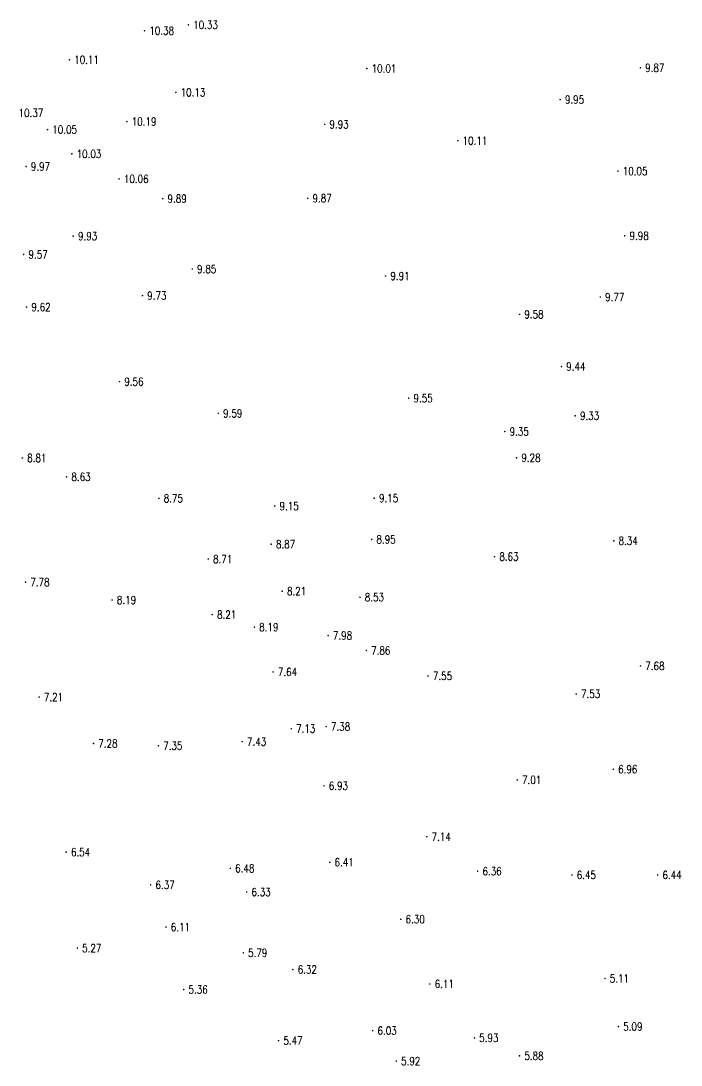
# Model space of a CAD drawing. Extents: x 476861 to 479475, y 2367369 to 2370541.
# Drawn here: x 478072.3 to 478154.8, y 2367836.2 to 2367966.6 of the extents above; entities that cross this region are included whole.
import ezdxf
from ezdxf.enums import TextEntityAlignment as Align

# ---------------------------------------------------------------- set-up
doc = ezdxf.new("R2010")
doc.units = 0
doc.header["$LTSCALE"] = 0.5
doc.layers.get('0').update_dxf_attribs({"linetype": 'CONTINUOUS'})
doc.layers.add('GCD', color=1, linetype='CONTINUOUS')
doc.styles.add('HZ', font='rs.shx', dxfattribs={"width": 0.8, "bigfont": 'hztxt.shx'})

# ---------------------------------------------------------------- blocks, each defined once
blk = doc.blocks.new('GC200')
at = {"linetype": 'Continuous', "const_width": 0.2, "flags": 128}
blk.add_lwpolyline([(-0.1, 0, 1), (0.1, 0, 1)], format="xyb", close=True, dxfattribs=at)

msp = doc.modelspace()

# ---------------------------------------------------------------- block references
at = {"layer": 'GCD', "linetype": 'Continuous'}
ref = msp.add_blockref('GC200', (478093.245, 2367966.128, 10.33), dxfattribs=dict(at, xscale=0.5, yscale=0.5, zscale=0.5))
ref.add_attrib('height', '10.33', dxfattribs={"linetype": 'Continuous', "height": 1, "style": 'HZ', "width": 0.8}).set_placement((478093.845, 2367966.128, 10.33), align=Align.MIDDLE_LEFT)
ref = msp.add_blockref('GC200', (478087.77, 2367965.401, 10.375), dxfattribs=dict(at, xscale=0.5, yscale=0.5, zscale=0.5))
ref.add_attrib('height', '10.38', dxfattribs={"linetype": 'Continuous', "height": 1, "style": 'HZ', "width": 0.8}).set_placement((478088.37, 2367965.401, 10.375), align=Align.MIDDLE_LEFT)
ref = msp.add_blockref('GC200', (478078.387, 2367961.77, 10.11), dxfattribs=dict(at, xscale=0.5, yscale=0.5, zscale=0.5))
ref.add_attrib('height', '10.11', dxfattribs={"linetype": 'Continuous', "height": 1, "style": 'HZ', "width": 0.8}).set_placement((478078.987, 2367961.77, 10.11), align=Align.MIDDLE_LEFT)
ref = msp.add_blockref('GC200', (478115.532, 2367960.681, 10.01), dxfattribs=dict(at, xscale=0.5, yscale=0.5, zscale=0.5))
ref.add_attrib('height', '10.01', dxfattribs={"linetype": 'Continuous', "height": 1, "style": 'HZ', "width": 0.8}).set_placement((478116.132, 2367960.681, 10.01), align=Align.MIDDLE_LEFT)
ref = msp.add_blockref('GC200', (478149.691, 2367960.765, 9.87), dxfattribs=dict(at, xscale=0.5, yscale=0.5, zscale=0.5))
ref.add_attrib('height', '9.87', dxfattribs={"linetype": 'Continuous', "height": 1, "style": 'HZ', "width": 0.8}).set_placement((478150.291, 2367960.765, 9.87), align=Align.MIDDLE_LEFT)
ref = msp.add_blockref('GC200', (478091.68, 2367957.696, 10.134), dxfattribs=dict(at, xscale=0.5, yscale=0.5, zscale=0.5))
ref.add_attrib('height', '10.13', dxfattribs={"linetype": 'Continuous', "height": 1, "style": 'HZ', "width": 0.8}).set_placement((478092.28, 2367957.696, 10.134), align=Align.MIDDLE_LEFT)
ref = msp.add_blockref('GC200', (478139.665, 2367956.793, 9.95), dxfattribs=dict(at, xscale=0.5, yscale=0.5, zscale=0.5))
ref.add_attrib('height', '9.95', dxfattribs={"linetype": 'Continuous', "height": 1, "style": 'HZ', "width": 0.8}).set_placement((478140.265, 2367956.793, 9.95), align=Align.MIDDLE_LEFT)
ref = msp.add_blockref('GC200', (478071.437, 2367955.129, 10.365), dxfattribs=dict(at, xscale=0.5, yscale=0.5, zscale=0.5))
ref.add_attrib('height', '10.37', dxfattribs={"linetype": 'Continuous', "height": 1, "style": 'HZ', "width": 0.8}).set_placement((478072.037, 2367955.129, 10.365), align=Align.MIDDLE_LEFT)
ref = msp.add_blockref('GC200', (478085.566, 2367954.042, 10.191), dxfattribs=dict(at, xscale=0.5, yscale=0.5, zscale=0.5))
ref.add_attrib('height', '10.19', dxfattribs={"linetype": 'Continuous', "height": 1, "style": 'HZ', "width": 0.8}).set_placement((478086.166, 2367954.042, 10.191), align=Align.MIDDLE_LEFT)
ref = msp.add_blockref('GC200', (478075.651, 2367953.049, 10.053), dxfattribs=dict(at, xscale=0.5, yscale=0.5, zscale=0.5))
ref.add_attrib('height', '10.05', dxfattribs={"linetype": 'Continuous', "height": 1, "style": 'HZ', "width": 0.8}).set_placement((478076.251, 2367953.049, 10.053), align=Align.MIDDLE_LEFT)
ref = msp.add_blockref('GC200', (478110.263, 2367953.698, 9.93), dxfattribs=dict(at, xscale=0.5, yscale=0.5, zscale=0.5))
ref.add_attrib('height', '9.93', dxfattribs={"linetype": 'Continuous', "height": 1, "style": 'HZ', "width": 0.8}).set_placement((478110.863, 2367953.698, 9.93), align=Align.MIDDLE_LEFT)
ref = msp.add_blockref('GC200', (478126.888, 2367951.66, 10.105), dxfattribs=dict(at, xscale=0.5, yscale=0.5, zscale=0.5))
ref.add_attrib('height', '10.11', dxfattribs={"linetype": 'Continuous', "height": 1, "style": 'HZ', "width": 0.8}).set_placement((478127.488, 2367951.66, 10.105), align=Align.MIDDLE_LEFT)
ref = msp.add_blockref('GC200', (478078.691, 2367950.011, 10.032), dxfattribs=dict(at, xscale=0.5, yscale=0.5, zscale=0.5))
ref.add_attrib('height', '10.03', dxfattribs={"linetype": 'Continuous', "height": 1, "style": 'HZ', "width": 0.8}).set_placement((478079.291, 2367950.011, 10.032), align=Align.MIDDLE_LEFT)
ref = msp.add_blockref('GC200', (478072.973, 2367948.434, 9.967), dxfattribs=dict(at, xscale=0.5, yscale=0.5, zscale=0.5))
ref.add_attrib('height', '9.97', dxfattribs={"linetype": 'Continuous', "height": 1, "style": 'HZ', "width": 0.8}).set_placement((478073.573, 2367948.434, 9.967), align=Align.MIDDLE_LEFT)
ref = msp.add_blockref('GC200', (478146.889, 2367947.859, 10.05), dxfattribs=dict(at, xscale=0.5, yscale=0.5, zscale=0.5))
ref.add_attrib('height', '10.05', dxfattribs={"linetype": 'Continuous', "height": 1, "style": 'HZ', "width": 0.8}).set_placement((478147.489, 2367947.859, 10.05), align=Align.MIDDLE_LEFT)
ref = msp.add_blockref('GC200', (478084.587, 2367946.878, 10.059), dxfattribs=dict(at, xscale=0.5, yscale=0.5, zscale=0.5))
ref.add_attrib('height', '10.06', dxfattribs={"linetype": 'Continuous', "height": 1, "style": 'HZ', "width": 0.8}).set_placement((478085.187, 2367946.878, 10.059), align=Align.MIDDLE_LEFT)
ref = msp.add_blockref('GC200', (478090.041, 2367944.42, 9.89), dxfattribs=dict(at, xscale=0.5, yscale=0.5, zscale=0.5))
ref.add_attrib('height', '9.89', dxfattribs={"linetype": 'Continuous', "height": 1, "style": 'HZ', "width": 0.8}).set_placement((478090.641, 2367944.42, 9.89), align=Align.MIDDLE_LEFT)
ref = msp.add_blockref('GC200', (478108.147, 2367944.46, 9.87), dxfattribs=dict(at, xscale=0.5, yscale=0.5, zscale=0.5))
ref.add_attrib('height', '9.87', dxfattribs={"linetype": 'Continuous', "height": 1, "style": 'HZ', "width": 0.8}).set_placement((478108.747, 2367944.46, 9.87), align=Align.MIDDLE_LEFT)
ref = msp.add_blockref('GC200', (478078.86, 2367939.735, 9.929), dxfattribs=dict(at, xscale=0.5, yscale=0.5, zscale=0.5))
ref.add_attrib('height', '9.93', dxfattribs={"linetype": 'Continuous', "height": 1, "style": 'HZ', "width": 0.8}).set_placement((478079.46, 2367939.735, 9.929), align=Align.MIDDLE_LEFT)
ref = msp.add_blockref('GC200', (478147.738, 2367939.774, 9.98), dxfattribs=dict(at, xscale=0.5, yscale=0.5, zscale=0.5))
ref.add_attrib('height', '9.98', dxfattribs={"linetype": 'Continuous', "height": 1, "style": 'HZ', "width": 0.8}).set_placement((478148.338, 2367939.774, 9.98), align=Align.MIDDLE_LEFT)
ref = msp.add_blockref('GC200', (478072.674, 2367937.449, 9.57), dxfattribs=dict(at, xscale=0.5, yscale=0.5, zscale=0.5))
ref.add_attrib('height', '9.57', dxfattribs={"linetype": 'Continuous', "height": 1, "style": 'HZ', "width": 0.8}).set_placement((478073.274, 2367937.449, 9.57), align=Align.MIDDLE_LEFT)
ref = msp.add_blockref('GC200', (478093.734, 2367935.626, 9.85), dxfattribs=dict(at, xscale=0.5, yscale=0.5, zscale=0.5))
ref.add_attrib('height', '9.85', dxfattribs={"linetype": 'Continuous', "height": 1, "style": 'HZ', "width": 0.8}).set_placement((478094.334, 2367935.626, 9.85), align=Align.MIDDLE_LEFT)
ref = msp.add_blockref('GC200', (478117.867, 2367934.75, 9.908), dxfattribs=dict(at, xscale=0.5, yscale=0.5, zscale=0.5))
ref.add_attrib('height', '9.91', dxfattribs={"linetype": 'Continuous', "height": 1, "style": 'HZ', "width": 0.8}).set_placement((478118.467, 2367934.75, 9.908), align=Align.MIDDLE_LEFT)
ref = msp.add_blockref('GC200', (478087.503, 2367932.296, 9.729), dxfattribs=dict(at, xscale=0.5, yscale=0.5, zscale=0.5))
ref.add_attrib('height', '9.73', dxfattribs={"linetype": 'Continuous', "height": 1, "style": 'HZ', "width": 0.8}).set_placement((478088.103, 2367932.296, 9.729), align=Align.MIDDLE_LEFT)
ref = msp.add_blockref('GC200', (478144.692, 2367932.124, 9.77), dxfattribs=dict(at, xscale=0.5, yscale=0.5, zscale=0.5))
ref.add_attrib('height', '9.77', dxfattribs={"linetype": 'Continuous', "height": 1, "style": 'HZ', "width": 0.8}).set_placement((478145.292, 2367932.124, 9.77), align=Align.MIDDLE_LEFT)
ref = msp.add_blockref('GC200', (478073.04, 2367930.873, 9.621), dxfattribs=dict(at, xscale=0.5, yscale=0.5, zscale=0.5))
ref.add_attrib('height', '9.62', dxfattribs={"linetype": 'Continuous', "height": 1, "style": 'HZ', "width": 0.8}).set_placement((478073.64, 2367930.873, 9.621), align=Align.MIDDLE_LEFT)
ref = msp.add_blockref('GC200', (478134.605, 2367929.959, 9.58), dxfattribs=dict(at, xscale=0.5, yscale=0.5, zscale=0.5))
ref.add_attrib('height', '9.58', dxfattribs={"linetype": 'Continuous', "height": 1, "style": 'HZ', "width": 0.8}).set_placement((478135.205, 2367929.959, 9.58), align=Align.MIDDLE_LEFT)
ref = msp.add_blockref('GC200', (478139.828, 2367923.435, 9.44), dxfattribs=dict(at, xscale=0.5, yscale=0.5, zscale=0.5))
ref.add_attrib('height', '9.44', dxfattribs={"linetype": 'Continuous', "height": 1, "style": 'HZ', "width": 0.8}).set_placement((478140.428, 2367923.435, 9.44), align=Align.MIDDLE_LEFT)
ref = msp.add_blockref('GC200', (478084.64, 2367921.546, 9.56), dxfattribs=dict(at, xscale=0.5, yscale=0.5, zscale=0.5))
ref.add_attrib('height', '9.56', dxfattribs={"linetype": 'Continuous', "height": 1, "style": 'HZ', "width": 0.8}).set_placement((478085.24, 2367921.546, 9.56), align=Align.MIDDLE_LEFT)
ref = msp.add_blockref('GC200', (478120.762, 2367919.476, 9.552), dxfattribs=dict(at, xscale=0.5, yscale=0.5, zscale=0.5))
ref.add_attrib('height', '9.55', dxfattribs={"linetype": 'Continuous', "height": 1, "style": 'HZ', "width": 0.8}).set_placement((478121.362, 2367919.476, 9.552), align=Align.MIDDLE_LEFT)
ref = msp.add_blockref('GC200', (478096.984, 2367917.588, 9.587), dxfattribs=dict(at, xscale=0.5, yscale=0.5, zscale=0.5))
ref.add_attrib('height', '9.59', dxfattribs={"linetype": 'Continuous', "height": 1, "style": 'HZ', "width": 0.8}).set_placement((478097.584, 2367917.588, 9.587), align=Align.MIDDLE_LEFT)
ref = msp.add_blockref('GC200', (478141.543, 2367917.284, 9.334), dxfattribs=dict(at, xscale=0.5, yscale=0.5, zscale=0.5))
ref.add_attrib('height', '9.33', dxfattribs={"linetype": 'Continuous', "height": 1, "style": 'HZ', "width": 0.8}).set_placement((478142.143, 2367917.284, 9.334), align=Align.MIDDLE_LEFT)
ref = msp.add_blockref('GC200', (478132.759, 2367915.309, 9.348), dxfattribs=dict(at, xscale=0.5, yscale=0.5, zscale=0.5))
ref.add_attrib('height', '9.35', dxfattribs={"linetype": 'Continuous', "height": 1, "style": 'HZ', "width": 0.8}).set_placement((478133.359, 2367915.309, 9.348), align=Align.MIDDLE_LEFT)
ref = msp.add_blockref('GC200', (478072.517, 2367912.012, 8.807), dxfattribs=dict(at, xscale=0.5, yscale=0.5, zscale=0.5))
ref.add_attrib('height', '8.81', dxfattribs={"linetype": 'Continuous', "height": 1, "style": 'HZ', "width": 0.8}).set_placement((478073.117, 2367912.012, 8.807), align=Align.MIDDLE_LEFT)
ref = msp.add_blockref('GC200', (478134.222, 2367912.038, 9.28), dxfattribs=dict(at, xscale=0.5, yscale=0.5, zscale=0.5))
ref.add_attrib('height', '9.28', dxfattribs={"linetype": 'Continuous', "height": 1, "style": 'HZ', "width": 0.8}).set_placement((478134.822, 2367912.038, 9.28), align=Align.MIDDLE_LEFT)
ref = msp.add_blockref('GC200', (478078.036, 2367909.656, 8.634), dxfattribs=dict(at, xscale=0.5, yscale=0.5, zscale=0.5))
ref.add_attrib('height', '8.63', dxfattribs={"linetype": 'Continuous', "height": 1, "style": 'HZ', "width": 0.8}).set_placement((478078.636, 2367909.656, 8.634), align=Align.MIDDLE_LEFT)
ref = msp.add_blockref('GC200', (478089.568, 2367906.972, 8.75), dxfattribs=dict(at, xscale=0.5, yscale=0.5, zscale=0.5))
ref.add_attrib('height', '8.75', dxfattribs={"linetype": 'Continuous', "height": 1, "style": 'HZ', "width": 0.8}).set_placement((478090.168, 2367906.972, 8.75), align=Align.MIDDLE_LEFT)
ref = msp.add_blockref('GC200', (478104.031, 2367905.999, 9.147), dxfattribs=dict(at, xscale=0.5, yscale=0.5, zscale=0.5))
ref.add_attrib('height', '9.15', dxfattribs={"linetype": 'Continuous', "height": 1, "style": 'HZ', "width": 0.8}).set_placement((478104.631, 2367905.999, 9.147), align=Align.MIDDLE_LEFT)
ref = msp.add_blockref('GC200', (478116.451, 2367906.991, 9.15), dxfattribs=dict(at, xscale=0.5, yscale=0.5, zscale=0.5))
ref.add_attrib('height', '9.15', dxfattribs={"linetype": 'Continuous', "height": 1, "style": 'HZ', "width": 0.8}).set_placement((478117.051, 2367906.991, 9.15), align=Align.MIDDLE_LEFT)
ref = msp.add_blockref('GC200', (478116.131, 2367901.838, 8.945), dxfattribs=dict(at, xscale=0.5, yscale=0.5, zscale=0.5))
ref.add_attrib('height', '8.95', dxfattribs={"linetype": 'Continuous', "height": 1, "style": 'HZ', "width": 0.8}).set_placement((478116.731, 2367901.838, 8.945), align=Align.MIDDLE_LEFT)
ref = msp.add_blockref('GC200', (478103.58, 2367901.24, 8.87), dxfattribs=dict(at, xscale=0.5, yscale=0.5, zscale=0.5))
ref.add_attrib('height', '8.87', dxfattribs={"linetype": 'Continuous', "height": 1, "style": 'HZ', "width": 0.8}).set_placement((478104.18, 2367901.24, 8.87), align=Align.MIDDLE_LEFT)
ref = msp.add_blockref('GC200', (478146.369, 2367901.664, 8.336), dxfattribs=dict(at, xscale=0.5, yscale=0.5, zscale=0.5))
ref.add_attrib('height', '8.34', dxfattribs={"linetype": 'Continuous', "height": 1, "style": 'HZ', "width": 0.8}).set_placement((478146.969, 2367901.664, 8.336), align=Align.MIDDLE_LEFT)
ref = msp.add_blockref('GC200', (478095.73, 2367899.388, 8.709), dxfattribs=dict(at, xscale=0.5, yscale=0.5, zscale=0.5))
ref.add_attrib('height', '8.71', dxfattribs={"linetype": 'Continuous', "height": 1, "style": 'HZ', "width": 0.8}).set_placement((478096.33, 2367899.388, 8.709), align=Align.MIDDLE_LEFT)
ref = msp.add_blockref('GC200', (478131.477, 2367899.684, 8.63), dxfattribs=dict(at, xscale=0.5, yscale=0.5, zscale=0.5))
ref.add_attrib('height', '8.63', dxfattribs={"linetype": 'Continuous', "height": 1, "style": 'HZ', "width": 0.8}).set_placement((478132.077, 2367899.684, 8.63), align=Align.MIDDLE_LEFT)
ref = msp.add_blockref('GC200', (478072.911, 2367896.5, 7.781), dxfattribs=dict(at, xscale=0.5, yscale=0.5, zscale=0.5))
ref.add_attrib('height', '7.78', dxfattribs={"linetype": 'Continuous', "height": 1, "style": 'HZ', "width": 0.8}).set_placement((478073.511, 2367896.5, 7.781), align=Align.MIDDLE_LEFT)
ref = msp.add_blockref('GC200', (478104.955, 2367895.367, 8.209), dxfattribs=dict(at, xscale=0.5, yscale=0.5, zscale=0.5))
ref.add_attrib('height', '8.21', dxfattribs={"linetype": 'Continuous', "height": 1, "style": 'HZ', "width": 0.8}).set_placement((478105.555, 2367895.367, 8.209), align=Align.MIDDLE_LEFT)
ref = msp.add_blockref('GC200', (478083.716, 2367894.266, 8.189), dxfattribs=dict(at, xscale=0.5, yscale=0.5, zscale=0.5))
ref.add_attrib('height', '8.19', dxfattribs={"linetype": 'Continuous', "height": 1, "style": 'HZ', "width": 0.8}).set_placement((478084.316, 2367894.266, 8.189), align=Align.MIDDLE_LEFT)
ref = msp.add_blockref('GC200', (478114.679, 2367894.61, 8.526), dxfattribs=dict(at, xscale=0.5, yscale=0.5, zscale=0.5))
ref.add_attrib('height', '8.53', dxfattribs={"linetype": 'Continuous', "height": 1, "style": 'HZ', "width": 0.8}).set_placement((478115.279, 2367894.61, 8.526), align=Align.MIDDLE_LEFT)
ref = msp.add_blockref('GC200', (478096.221, 2367892.44, 8.214), dxfattribs=dict(at, xscale=0.5, yscale=0.5, zscale=0.5))
ref.add_attrib('height', '8.21', dxfattribs={"linetype": 'Continuous', "height": 1, "style": 'HZ', "width": 0.8}).set_placement((478096.821, 2367892.44, 8.214), align=Align.MIDDLE_LEFT)
ref = msp.add_blockref('GC200', (478101.486, 2367890.879, 8.188), dxfattribs=dict(at, xscale=0.5, yscale=0.5, zscale=0.5))
ref.add_attrib('height', '8.19', dxfattribs={"linetype": 'Continuous', "height": 1, "style": 'HZ', "width": 0.8}).set_placement((478102.086, 2367890.879, 8.188), align=Align.MIDDLE_LEFT)
ref = msp.add_blockref('GC200', (478110.696, 2367889.823, 7.98), dxfattribs=dict(at, xscale=0.5, yscale=0.5, zscale=0.5))
ref.add_attrib('height', '7.98', dxfattribs={"linetype": 'Continuous', "height": 1, "style": 'HZ', "width": 0.8}).set_placement((478111.296, 2367889.823, 7.98), align=Align.MIDDLE_LEFT)
ref = msp.add_blockref('GC200', (478115.466, 2367887.957, 7.861), dxfattribs=dict(at, xscale=0.5, yscale=0.5, zscale=0.5))
ref.add_attrib('height', '7.86', dxfattribs={"linetype": 'Continuous', "height": 1, "style": 'HZ', "width": 0.8}).set_placement((478116.066, 2367887.957, 7.861), align=Align.MIDDLE_LEFT)
ref = msp.add_blockref('GC200', (478103.826, 2367885.277, 7.639), dxfattribs=dict(at, xscale=0.5, yscale=0.5, zscale=0.5))
ref.add_attrib('height', '7.64', dxfattribs={"linetype": 'Continuous', "height": 1, "style": 'HZ', "width": 0.8}).set_placement((478104.426, 2367885.277, 7.639), align=Align.MIDDLE_LEFT)
ref = msp.add_blockref('GC200', (478149.708, 2367886.027, 7.68), dxfattribs=dict(at, xscale=0.5, yscale=0.5, zscale=0.5))
ref.add_attrib('height', '7.68', dxfattribs={"linetype": 'Continuous', "height": 1, "style": 'HZ', "width": 0.8}).set_placement((478150.308, 2367886.027, 7.68), align=Align.MIDDLE_LEFT)
ref = msp.add_blockref('GC200', (478123.181, 2367884.775, 7.547), dxfattribs=dict(at, xscale=0.5, yscale=0.5, zscale=0.5))
ref.add_attrib('height', '7.55', dxfattribs={"linetype": 'Continuous', "height": 1, "style": 'HZ', "width": 0.8}).set_placement((478123.781, 2367884.775, 7.547), align=Align.MIDDLE_LEFT)
ref = msp.add_blockref('GC200', (478141.681, 2367882.526, 7.529), dxfattribs=dict(at, xscale=0.5, yscale=0.5, zscale=0.5))
ref.add_attrib('height', '7.53', dxfattribs={"linetype": 'Continuous', "height": 1, "style": 'HZ', "width": 0.8}).set_placement((478142.281, 2367882.526, 7.529), align=Align.MIDDLE_LEFT)
ref = msp.add_blockref('GC200', (478074.6, 2367882.143, 7.21), dxfattribs=dict(at, xscale=0.5, yscale=0.5, zscale=0.5))
ref.add_attrib('height', '7.21', dxfattribs={"linetype": 'Continuous', "height": 1, "style": 'HZ', "width": 0.8}).set_placement((478075.2, 2367882.143, 7.21), align=Align.MIDDLE_LEFT)
ref = msp.add_blockref('GC200', (478110.451, 2367878.446, 7.38), dxfattribs=dict(at, xscale=0.5, yscale=0.5, zscale=0.5))
ref.add_attrib('height', '7.38', dxfattribs={"linetype": 'Continuous', "height": 1, "style": 'HZ', "width": 0.8}).set_placement((478111.051, 2367878.446, 7.38), align=Align.MIDDLE_LEFT)
ref = msp.add_blockref('GC200', (478106.095, 2367878.193, 7.133), dxfattribs=dict(at, xscale=0.5, yscale=0.5, zscale=0.5))
ref.add_attrib('height', '7.13', dxfattribs={"linetype": 'Continuous', "height": 1, "style": 'HZ', "width": 0.8}).set_placement((478106.695, 2367878.193, 7.133), align=Align.MIDDLE_LEFT)
ref = msp.add_blockref('GC200', (478081.392, 2367876.341, 7.28), dxfattribs=dict(at, xscale=0.5, yscale=0.5, zscale=0.5))
ref.add_attrib('height', '7.28', dxfattribs={"linetype": 'Continuous', "height": 1, "style": 'HZ', "width": 0.8}).set_placement((478081.992, 2367876.341, 7.28), align=Align.MIDDLE_LEFT)
ref = msp.add_blockref('GC200', (478089.5, 2367876.055, 7.35), dxfattribs=dict(at, xscale=0.5, yscale=0.5, zscale=0.5))
ref.add_attrib('height', '7.35', dxfattribs={"linetype": 'Continuous', "height": 1, "style": 'HZ', "width": 0.8}).set_placement((478090.1, 2367876.055, 7.35), align=Align.MIDDLE_LEFT)
ref = msp.add_blockref('GC200', (478099.96, 2367876.567, 7.43), dxfattribs=dict(at, xscale=0.5, yscale=0.5, zscale=0.5))
ref.add_attrib('height', '7.43', dxfattribs={"linetype": 'Continuous', "height": 1, "style": 'HZ', "width": 0.8}).set_placement((478100.56, 2367876.567, 7.43), align=Align.MIDDLE_LEFT)
ref = msp.add_blockref('GC200', (478146.316, 2367873.118, 6.955), dxfattribs=dict(at, xscale=0.5, yscale=0.5, zscale=0.5))
ref.add_attrib('height', '6.96', dxfattribs={"linetype": 'Continuous', "height": 1, "style": 'HZ', "width": 0.8}).set_placement((478146.916, 2367873.118, 6.955), align=Align.MIDDLE_LEFT)
ref = msp.add_blockref('GC200', (478134.313, 2367871.79, 7.01), dxfattribs=dict(at, xscale=0.5, yscale=0.5, zscale=0.5))
ref.add_attrib('height', '7.01', dxfattribs={"linetype": 'Continuous', "height": 1, "style": 'HZ', "width": 0.8}).set_placement((478134.913, 2367871.79, 7.01), align=Align.MIDDLE_LEFT)
ref = msp.add_blockref('GC200', (478110.18, 2367871.053, 6.928), dxfattribs=dict(at, xscale=0.5, yscale=0.5, zscale=0.5))
ref.add_attrib('height', '6.93', dxfattribs={"linetype": 'Continuous', "height": 1, "style": 'HZ', "width": 0.8}).set_placement((478110.78, 2367871.053, 6.928), align=Align.MIDDLE_LEFT)
ref = msp.add_blockref('GC200', (478123.021, 2367864.691, 7.142), dxfattribs=dict(at, xscale=0.5, yscale=0.5, zscale=0.5))
ref.add_attrib('height', '7.14', dxfattribs={"linetype": 'Continuous', "height": 1, "style": 'HZ', "width": 0.8}).set_placement((478123.621, 2367864.691, 7.142), align=Align.MIDDLE_LEFT)
ref = msp.add_blockref('GC200', (478077.981, 2367862.764, 6.544), dxfattribs=dict(at, xscale=0.5, yscale=0.5, zscale=0.5))
ref.add_attrib('height', '6.54', dxfattribs={"linetype": 'Continuous', "height": 1, "style": 'HZ', "width": 0.8}).set_placement((478078.581, 2367862.764, 6.544), align=Align.MIDDLE_LEFT)
ref = msp.add_blockref('GC200', (478110.901, 2367861.493, 6.41), dxfattribs=dict(at, xscale=0.5, yscale=0.5, zscale=0.5))
ref.add_attrib('height', '6.41', dxfattribs={"linetype": 'Continuous', "height": 1, "style": 'HZ', "width": 0.8}).set_placement((478111.501, 2367861.493, 6.41), align=Align.MIDDLE_LEFT)
ref = msp.add_blockref('GC200', (478098.488, 2367860.737, 6.48), dxfattribs=dict(at, xscale=0.5, yscale=0.5, zscale=0.5))
ref.add_attrib('height', '6.48', dxfattribs={"linetype": 'Continuous', "height": 1, "style": 'HZ', "width": 0.8}).set_placement((478099.088, 2367860.737, 6.48), align=Align.MIDDLE_LEFT)
ref = msp.add_blockref('GC200', (478129.368, 2367860.383, 6.356), dxfattribs=dict(at, xscale=0.5, yscale=0.5, zscale=0.5))
ref.add_attrib('height', '6.36', dxfattribs={"linetype": 'Continuous', "height": 1, "style": 'HZ', "width": 0.8}).set_placement((478129.968, 2367860.383, 6.356), align=Align.MIDDLE_LEFT)
ref = msp.add_blockref('GC200', (478141.134, 2367859.912, 6.447), dxfattribs=dict(at, xscale=0.5, yscale=0.5, zscale=0.5))
ref.add_attrib('height', '6.45', dxfattribs={"linetype": 'Continuous', "height": 1, "style": 'HZ', "width": 0.8}).set_placement((478141.734, 2367859.912, 6.447), align=Align.MIDDLE_LEFT)
ref = msp.add_blockref('GC200', (478151.845, 2367859.915, 6.44), dxfattribs=dict(at, xscale=0.5, yscale=0.5, zscale=0.5))
ref.add_attrib('height', '6.44', dxfattribs={"linetype": 'Continuous', "height": 1, "style": 'HZ', "width": 0.8}).set_placement((478152.445, 2367859.915, 6.44), align=Align.MIDDLE_LEFT)
ref = msp.add_blockref('GC200', (478088.533, 2367858.677, 6.37), dxfattribs=dict(at, xscale=0.5, yscale=0.5, zscale=0.5))
ref.add_attrib('height', '6.37', dxfattribs={"linetype": 'Continuous', "height": 1, "style": 'HZ', "width": 0.8}).set_placement((478089.133, 2367858.677, 6.37), align=Align.MIDDLE_LEFT)
ref = msp.add_blockref('GC200', (478100.519, 2367857.781, 6.33), dxfattribs=dict(at, xscale=0.5, yscale=0.5, zscale=0.5))
ref.add_attrib('height', '6.33', dxfattribs={"linetype": 'Continuous', "height": 1, "style": 'HZ', "width": 0.8}).set_placement((478101.119, 2367857.781, 6.33), align=Align.MIDDLE_LEFT)
ref = msp.add_blockref('GC200', (478119.77, 2367854.378, 6.3), dxfattribs=dict(at, xscale=0.5, yscale=0.5, zscale=0.5))
ref.add_attrib('height', '6.30', dxfattribs={"linetype": 'Continuous', "height": 1, "style": 'HZ', "width": 0.8}).set_placement((478120.37, 2367854.378, 6.3), align=Align.MIDDLE_LEFT)
ref = msp.add_blockref('GC200', (478090.449, 2367853.399, 6.11), dxfattribs=dict(at, xscale=0.5, yscale=0.5, zscale=0.5))
ref.add_attrib('height', '6.11', dxfattribs={"linetype": 'Continuous', "height": 1, "style": 'HZ', "width": 0.8}).set_placement((478091.049, 2367853.399, 6.11), align=Align.MIDDLE_LEFT)
ref = msp.add_blockref('GC200', (478079.379, 2367850.773, 5.27), dxfattribs=dict(at, xscale=0.5, yscale=0.5, zscale=0.5))
ref.add_attrib('height', '5.27', dxfattribs={"linetype": 'Continuous', "height": 1, "style": 'HZ', "width": 0.8}).set_placement((478079.979, 2367850.773, 5.27), align=Align.MIDDLE_LEFT)
ref = msp.add_blockref('GC200', (478100.107, 2367850.182, 5.79), dxfattribs=dict(at, xscale=0.5, yscale=0.5, zscale=0.5))
ref.add_attrib('height', '5.79', dxfattribs={"linetype": 'Continuous', "height": 1, "style": 'HZ', "width": 0.8}).set_placement((478100.707, 2367850.182, 5.79), align=Align.MIDDLE_LEFT)
ref = msp.add_blockref('GC200', (478106.296, 2367848.097, 6.317), dxfattribs=dict(at, xscale=0.5, yscale=0.5, zscale=0.5))
ref.add_attrib('height', '6.32', dxfattribs={"linetype": 'Continuous', "height": 1, "style": 'HZ', "width": 0.8}).set_placement((478106.896, 2367848.097, 6.317), align=Align.MIDDLE_LEFT)
ref = msp.add_blockref('GC200', (478123.396, 2367846.293, 6.11), dxfattribs=dict(at, xscale=0.5, yscale=0.5, zscale=0.5))
ref.add_attrib('height', '6.11', dxfattribs={"linetype": 'Continuous', "height": 1, "style": 'HZ', "width": 0.8}).set_placement((478123.996, 2367846.293, 6.11), align=Align.MIDDLE_LEFT)
ref = msp.add_blockref('GC200', (478145.274, 2367846.978, 5.11), dxfattribs=dict(at, xscale=0.5, yscale=0.5, zscale=0.5))
ref.add_attrib('height', '5.11', dxfattribs={"linetype": 'Continuous', "height": 1, "style": 'HZ', "width": 0.8}).set_placement((478145.874, 2367846.978, 5.11), align=Align.MIDDLE_LEFT)
ref = msp.add_blockref('GC200', (478092.664, 2367845.598, 5.36), dxfattribs=dict(at, xscale=0.5, yscale=0.5, zscale=0.5))
ref.add_attrib('height', '5.36', dxfattribs={"linetype": 'Continuous', "height": 1, "style": 'HZ', "width": 0.8}).set_placement((478093.264, 2367845.598, 5.36), align=Align.MIDDLE_LEFT)
ref = msp.add_blockref('GC200', (478146.95, 2367840.974, 5.087), dxfattribs=dict(at, xscale=0.5, yscale=0.5, zscale=0.5))
ref.add_attrib('height', '5.09', dxfattribs={"linetype": 'Continuous', "height": 1, "style": 'HZ', "width": 0.8}).set_placement((478147.55, 2367840.974, 5.087), align=Align.MIDDLE_LEFT)
ref = msp.add_blockref('GC200', (478104.502, 2367839.214, 5.47), dxfattribs=dict(at, xscale=0.5, yscale=0.5, zscale=0.5))
ref.add_attrib('height', '5.47', dxfattribs={"linetype": 'Continuous', "height": 1, "style": 'HZ', "width": 0.8}).set_placement((478105.102, 2367839.214, 5.47), align=Align.MIDDLE_LEFT)
ref = msp.add_blockref('GC200', (478116.258, 2367840.463, 6.03), dxfattribs=dict(at, xscale=0.5, yscale=0.5, zscale=0.5))
ref.add_attrib('height', '6.03', dxfattribs={"linetype": 'Continuous', "height": 1, "style": 'HZ', "width": 0.8}).set_placement((478116.858, 2367840.463, 6.03), align=Align.MIDDLE_LEFT)
ref = msp.add_blockref('GC200', (478128.965, 2367839.554, 5.93), dxfattribs=dict(at, xscale=0.5, yscale=0.5, zscale=0.5))
ref.add_attrib('height', '5.93', dxfattribs={"linetype": 'Continuous', "height": 1, "style": 'HZ', "width": 0.8}).set_placement((478129.565, 2367839.554, 5.93), align=Align.MIDDLE_LEFT)
ref = msp.add_blockref('GC200', (478119.21, 2367836.655, 5.92), dxfattribs=dict(at, xscale=0.5, yscale=0.5, zscale=0.5))
ref.add_attrib('height', '5.92', dxfattribs={"linetype": 'Continuous', "height": 1, "style": 'HZ', "width": 0.8}).set_placement((478119.81, 2367836.655, 5.92), align=Align.MIDDLE_LEFT)
ref = msp.add_blockref('GC200', (478134.6, 2367837.31, 5.88), dxfattribs=dict(at, xscale=0.5, yscale=0.5, zscale=0.5))
ref.add_attrib('height', '5.88', dxfattribs={"linetype": 'Continuous', "height": 1, "style": 'HZ', "width": 0.8}).set_placement((478135.2, 2367837.31, 5.88), align=Align.MIDDLE_LEFT)

doc.saveas('drawing.dxf')
